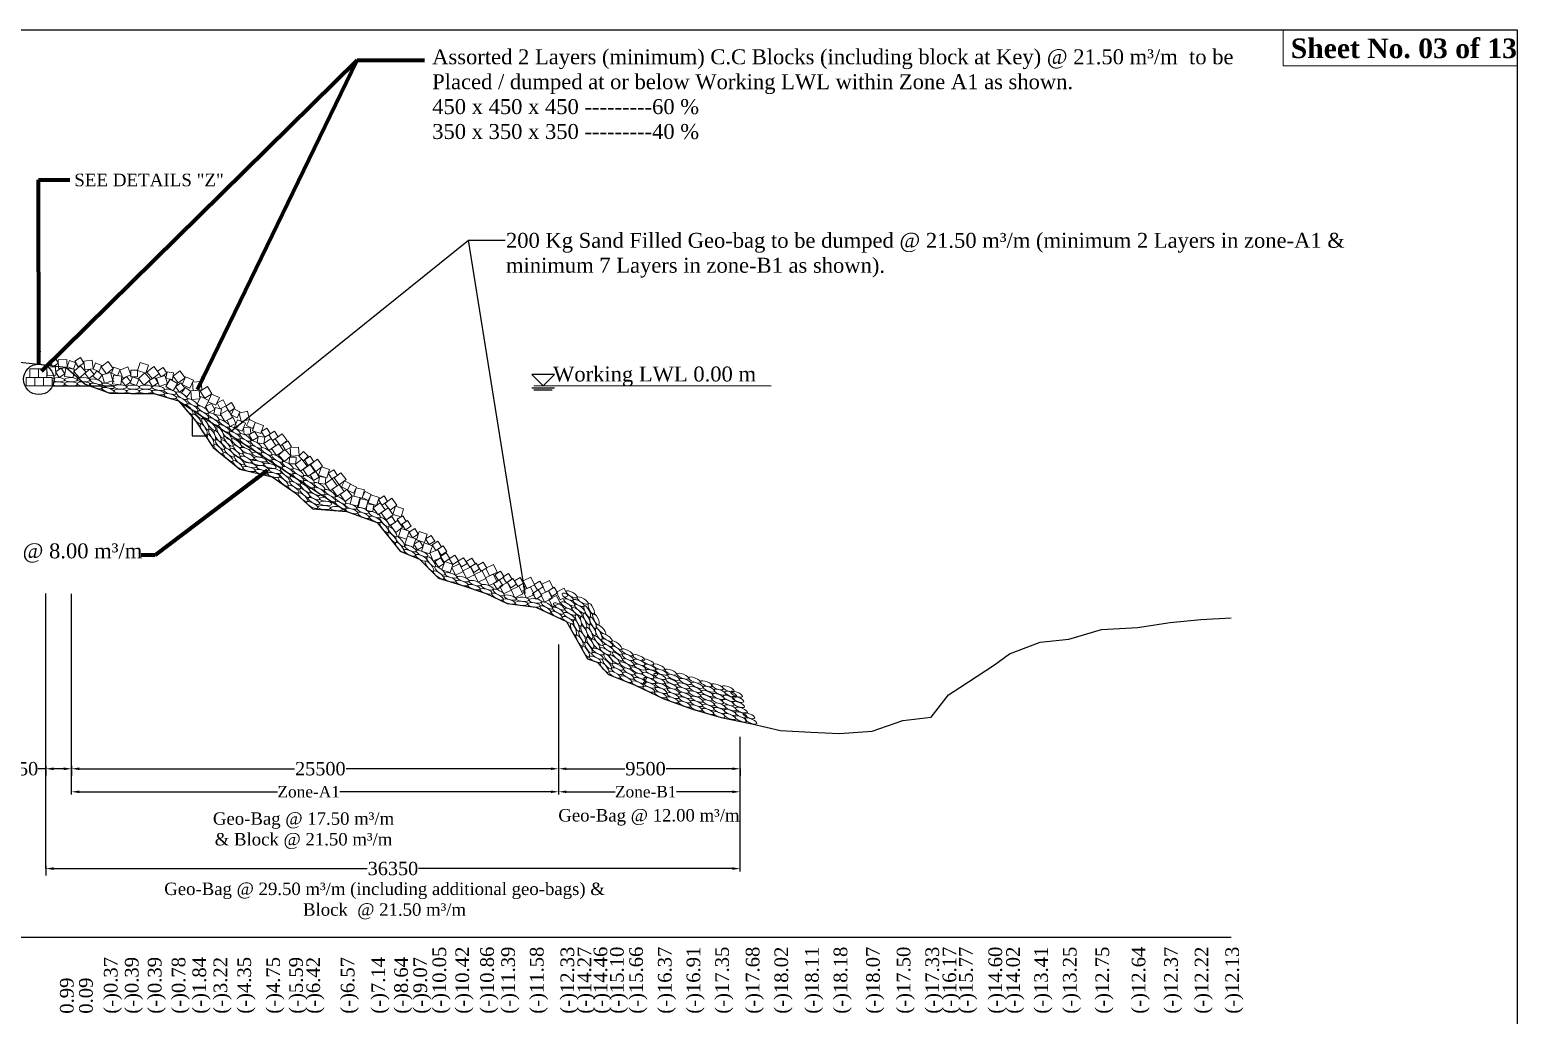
# Model space of a CAD drawing. Header units: metres. Extents: x -2434 to 11656, y -15288 to 8109.
# Drawn here: x -746.4 to -668.5, y -8312 to -8260.4 of the extents above; entities that cross this region are included whole.
import ezdxf

# ---------------------------------------------------------------- set-up
doc = ezdxf.new("R2010")
doc.units = ezdxf.units.M
doc.layers.add('LINE', color=7, linetype='Continuous')
doc.styles.get("Standard").update_dxf_attribs({"font": 'times.ttf'})
doc.dimstyles.get("Standard").update_dxf_attribs({"dimtxt": 0.5, "dimasz": 0.4075, "dimexe": 0.364, "dimexo": 0.219, "dimgap": 0.09, "dimtad": 0, "dimdec": 0, "dimlfac": 1000, "dimzin": 0, "dimdsep": 46, "dimtxsty": 'Standard', "dimcen": 0.09, "dimadec": 0, "dimazin": 0, "dimtfac": 1, "dimtdec": 0, "dimtofl": 0, "dimtmove": 0, "dimatfit": 3, "dimfxl": 1, "dimtolj": 1, "dimtzin": 0, "dimarcsym": 0})

# ---------------------------------------------------------------- blocks, each defined once
blk = doc.blocks.new('*D1178')
at = {"color": 0, "lineweight": -2, "ltscale": 0.5}
for p, q in [((-745.553, -8299.079), (-745.96, -8299.079)), ((-745.553, -8298.929), (-745.553, -8299.443)), ((-744.61, -8299.079), (-745.145, -8299.079)), ((-744.203, -8298.929), (-744.203, -8299.443))]:
    blk.add_line(p, q, dxfattribs=at)
at = {"color": 0, "linetype": 'Continuous', "lineweight": -3, "ltscale": 0.5}
for points in [[(-745.145, -8299.011), (-745.145, -8299.147), (-745.553, -8299.079)], [(-744.61, -8299.011), (-744.61, -8299.147), (-744.203, -8299.079)]]:
    blk.add_solid(points, dxfattribs=at)
at = {"layer": 'Defpoints', "color": 0, "linetype": 'Continuous', "lineweight": -3, "ltscale": 0.5}
for p in [(-744.203, -8296.999), (-745.553, -8297.133), (-744.203, -8299.079)]:
    blk.add_point(p, dxfattribs=at)
at = {"color": 0, "linetype": 'Continuous', "lineweight": -3, "ltscale": 0.5, "insert": (-747.005, -8299.079), "char_height": 0.5, "attachment_point": 5}
blk.add_mtext('\\A1;{\\H1.4x;1350}', dxfattribs=at)
blk = doc.blocks.new('*D1179')
at = {"color": 0, "lineweight": -2, "ltscale": 0.5}
for p, q in [((-744.203, -8300.433), (-744.203, -8299.919)), ((-718.703, -8300.433), (-718.703, -8299.919)), ((-743.795, -8300.283), (-733.417, -8300.283)), ((-719.11, -8300.283), (-730.158, -8300.283))]:
    blk.add_line(p, q, dxfattribs=at)
at = {"color": 0, "linetype": 'Continuous', "lineweight": -3, "ltscale": 0.5}
for points in [[(-743.795, -8300.215), (-743.795, -8300.351), (-744.203, -8300.283)], [(-719.11, -8300.215), (-719.11, -8300.351), (-718.703, -8300.283)]]:
    blk.add_solid(points, dxfattribs=at)
at = {"layer": 'Defpoints', "color": 0, "linetype": 'Continuous', "lineweight": -3, "ltscale": 0.5}
for p in [(-718.703, -8300.283), (-744.203, -8302.561), (-718.703, -8302.548)]:
    blk.add_point(p, dxfattribs=at)
at = {"color": 0, "linetype": 'Continuous', "lineweight": -3, "ltscale": 0.5, "insert": (-731.788, -8300.283), "char_height": 0.5, "attachment_point": 5}
blk.add_mtext('\\A1;{\\H1.2x;Zone-A1}', dxfattribs=at)
blk = doc.blocks.new('*D1180')
at = {"color": 0, "lineweight": -2, "ltscale": 0.5}
for p, q in [((-709.203, -8304.453), (-709.203, -8303.939)), ((-745.553, -8304.153), (-745.553, -8304.667)), ((-745.145, -8304.303), (-728.72, -8304.303)), ((-709.61, -8304.303), (-726.035, -8304.303))]:
    blk.add_line(p, q, dxfattribs=at)
at = {"color": 0, "linetype": 'Continuous', "lineweight": -3, "ltscale": 0.5}
for points in [[(-745.145, -8304.235), (-745.145, -8304.371), (-745.553, -8304.303)], [(-709.61, -8304.235), (-709.61, -8304.371), (-709.203, -8304.303)]]:
    blk.add_solid(points, dxfattribs=at)
at = {"layer": 'Defpoints', "color": 0, "linetype": 'Continuous', "lineweight": -3, "ltscale": 0.5}
for p in [(-745.553, -8303.646), (-709.203, -8304.303), (-709.203, -8308.809)]:
    blk.add_point(p, dxfattribs=at)
at = {"color": 0, "linetype": 'Continuous', "lineweight": -3, "ltscale": 0.5, "insert": (-727.378, -8304.303), "char_height": 0.5, "attachment_point": 5}
blk.add_mtext('\\A1;{\\H1.4x;36350}', dxfattribs=at)
blk = doc.blocks.new('*D1181')
at = {"color": 0, "lineweight": -2, "ltscale": 0.5}
for p, q in [((-718.703, -8300.433), (-718.703, -8299.919)), ((-709.203, -8300.433), (-709.203, -8299.919)), ((-718.295, -8300.283), (-715.75, -8300.283)), ((-709.61, -8300.283), (-712.54, -8300.283))]:
    blk.add_line(p, q, dxfattribs=at)
at = {"color": 0, "linetype": 'Continuous', "lineweight": -3, "ltscale": 0.5}
for points in [[(-718.295, -8300.215), (-718.295, -8300.351), (-718.703, -8300.283)], [(-709.61, -8300.215), (-709.61, -8300.351), (-709.203, -8300.283)]]:
    blk.add_solid(points, dxfattribs=at)
at = {"layer": 'Defpoints', "color": 0, "linetype": 'Continuous', "lineweight": -3, "ltscale": 0.5}
for p in [(-709.203, -8300.283), (-718.703, -8302.059), (-709.203, -8301.8)]:
    blk.add_point(p, dxfattribs=at)
at = {"color": 0, "linetype": 'Continuous', "lineweight": -3, "ltscale": 0.5, "insert": (-714.145, -8300.283), "char_height": 0.5, "attachment_point": 5}
blk.add_mtext('\\A1;{\\H1.2x;Zone-B1}', dxfattribs=at)
blk = doc.blocks.new('*D1182')
at = {"color": 0, "lineweight": -2, "ltscale": 0.5}
for p, q in [((-718.703, -8299.079), (-718.703, -8298.715)), ((-718.295, -8299.079), (-715.242, -8299.079)), ((-709.61, -8299.079), (-713.073, -8299.079)), ((-709.203, -8299.079), (-709.203, -8299.443))]:
    blk.add_line(p, q, dxfattribs=at)
at = {"color": 0, "linetype": 'Continuous', "lineweight": -3, "ltscale": 0.5}
for points in [[(-718.295, -8299.011), (-718.295, -8299.147), (-718.703, -8299.079)], [(-709.61, -8299.011), (-709.61, -8299.147), (-709.203, -8299.079)]]:
    blk.add_solid(points, dxfattribs=at)
at = {"layer": 'Defpoints', "color": 0, "linetype": 'Continuous', "lineweight": -3, "ltscale": 0.5}
for p in [(-718.703, -8299.079), (-709.203, -8299.037), (-709.203, -8299.079)]:
    blk.add_point(p, dxfattribs=at)
at = {"color": 0, "linetype": 'Continuous', "lineweight": -3, "ltscale": 0.5, "insert": (-714.157, -8299.079), "char_height": 0.5, "attachment_point": 5}
blk.add_mtext('\\A1;{\\H1.4x;9500}', dxfattribs=at)
blk = doc.blocks.new('*D1183')
at = {"color": 0, "lineweight": -2, "ltscale": 0.5}
for p, q in [((-744.203, -8299.079), (-744.203, -8298.715)), ((-743.795, -8299.079), (-732.531, -8299.079)), ((-719.11, -8299.079), (-729.826, -8299.079)), ((-718.703, -8299.079), (-718.703, -8298.715))]:
    blk.add_line(p, q, dxfattribs=at)
at = {"color": 0, "linetype": 'Continuous', "lineweight": -3, "ltscale": 0.5}
for points in [[(-743.795, -8299.011), (-743.795, -8299.147), (-744.203, -8299.079)], [(-719.11, -8299.011), (-719.11, -8299.147), (-718.703, -8299.079)]]:
    blk.add_solid(points, dxfattribs=at)
at = {"layer": 'Defpoints', "color": 0, "linetype": 'Continuous', "lineweight": -3, "ltscale": 0.5}
for p in [(-744.203, -8299.079), (-718.703, -8299.079), (-718.703, -8299.079)]:
    blk.add_point(p, dxfattribs=at)
at = {"color": 0, "linetype": 'Continuous', "lineweight": -3, "ltscale": 0.5, "insert": (-731.179, -8299.079), "char_height": 0.5, "attachment_point": 5}
blk.add_mtext('\\A1;{\\H1.4x;25500}', dxfattribs=at)

msp = doc.modelspace()

# ---------------------------------------------------------------- linework, layer by layer
at = {"color": 0, "linetype": 'Continuous', "lineweight": -3, "ltscale": 0.5}
for p, q in [((-745.222608, -8279.047656), (-741.996342, -8279.047456)), ((-737.889953, -8280.660111), (-737.889953, -8281.660111)), ((-737.889953, -8281.660111), (-737.19298, -8281.660111)), ((-737.113041, -8281.660111), (-737.074424, -8281.660111)), ((-745.552646, -8304.302938), (-745.552646, -8289.912865)), ((-744.202646, -8300.175898), (-744.202646, -8289.928958)), ((-718.702646, -8300.282898), (-718.702646, -8292.574253)), ((-709.202646, -8304.302938), (-709.202646, -8297.401874))]:
    msp.add_line(p, q, dxfattribs=at)
at = {"color": 2, "linetype": 'Continuous', "lineweight": -3, "ltscale": 0.5}
msp.add_line((-738.59946, -8279.826844), (-729.796755, -8285.617656), dxfattribs=at)
at = {"color": 0, "lineweight": -2}
msp.add_line((-784.168566, -8307.891967), (-683.496755, -8307.891967), dxfattribs=at)
at = {"color": 6}
msp.add_lwpolyline([(-749.496755, -8277.527656), (-744.496755, -8278.057656), (-743.496755, -8278.957656), (-742.196755, -8279.417656), (-741.096755, -8279.437656), (-739.896755, -8279.437656), (-738.596755, -8279.827656), (-737.696755, -8280.887656), (-736.796755, -8282.267656), (-735.396755, -8283.397656), (-733.696755, -8283.797656), (-732.496755, -8284.637656), (-731.596755, -8285.467656), (-729.796755, -8285.617656), (-728.196755, -8286.187656), (-726.996755, -8287.687656), (-725.996755, -8288.117656), (-724.996755, -8289.097656), (-723.796755, -8289.467656), (-722.496755, -8289.907656), (-721.396755, -8290.437656), (-719.896755, -8290.627656), (-718.296755, -8291.377656), (-717.196755, -8293.317656), (-716.696755, -8293.507656), (-716.096755, -8294.147656), (-714.696755, -8294.707656), (-713.196755, -8295.417656), (-711.696755, -8295.957656), (-710.196755, -8296.397656), (-708.596755, -8296.727656), (-707.096755, -8297.067656), (-705.496755, -8297.157656), (-703.996755, -8297.227656), (-702.296755, -8297.117656), (-700.696755, -8296.547656), (-699.196755, -8296.377656), (-698.296755, -8295.217656), (-697.696755, -8294.817656), (-695.896755, -8293.647656), (-695.096755, -8293.067656), (-693.496755, -8292.457656), (-691.996755, -8292.297656), (-690.296755, -8291.797656), (-688.396755, -8291.687656), (-686.696755, -8291.417656), (-685.096755, -8291.267656), (-683.496755, -8291.177656)], dxfattribs=at)
at = {"linetype": 'ByBlock', "lineweight": 18, "ltscale": 0.5}
for points in [[(-746.389407, -8278.597656), (-745.939407, -8278.597656), (-745.939407, -8278.147656), (-746.389407, -8278.147656)], [(-745.939407, -8278.597656), (-745.489407, -8278.597656), (-745.489407, -8278.147656), (-745.939407, -8278.147656)], [(-746.572608, -8279.047656), (-746.122608, -8279.047656), (-746.122608, -8278.597656), (-746.572608, -8278.597656)], [(-746.122608, -8279.047656), (-745.672608, -8279.047656), (-745.672608, -8278.597656), (-746.122608, -8278.597656)], [(-745.672608, -8279.047656), (-745.222608, -8279.047656), (-745.222608, -8278.597656), (-745.672608, -8278.597656)]]:
    msp.add_lwpolyline(points, close=True, dxfattribs=at)
at = {"color": 0, "linetype": 'ByBlock', "lineweight": 15, "ltscale": 0.5}
for centre, major_axis in [((-744.890195, -8278.720141), (0.33266, -0.007868)), ((-744.890195, -8278.937972), (0.33266, -0.007868)), ((-744.224664, -8278.720141), (0.33266, -0.007868)), ((-744.224664, -8278.937972), (0.33266, -0.007868)), ((-743.564506, -8278.720141), (0.33266, -0.007868)), ((-743.564506, -8278.937972), (0.33266, -0.007868)), ((-742.91432, -8278.819359), (0.317094, -0.100877)), ((-742.912655, -8279.047512), (0.317094, -0.100877)), ((-742.288762, -8279.040399), (0.317094, -0.100877)), ((-742.287097, -8279.268552), (0.317094, -0.100877)), ((-741.644807, -8279.098221), (0.33266, -0.007868)), ((-740.98117, -8279.109438), (0.33266, -0.007868)), ((-740.317231, -8279.109475), (0.33266, -0.007868)), ((-739.66484, -8279.161561), (0.325989, -0.066753)), ((-741.648878, -8279.316345), (0.33266, -0.007868)), ((-740.985241, -8279.327562), (0.33266, -0.007868)), ((-740.321302, -8279.327599), (0.33266, -0.007868)), ((-739.663176, -8279.389714), (0.325989, -0.066753)), ((-739.042535, -8279.352411), (0.322269, -0.08287)), ((-739.038397, -8279.579345), (0.322269, -0.08287)), ((-738.436325, -8279.558279), (0.281409, -0.177578)), ((-738.426328, -8279.818792), (0.281409, -0.177578)), ((-737.876012, -8279.916321), (0.281409, -0.177578)), ((-738.07939, -8280.27061), (0.223392, -0.246619)), ((-737.865271, -8280.177534), (0.281409, -0.177578)), ((-737.646511, -8280.773905), (0.223392, -0.246619)), ((-737.322667, -8280.281857), (0.281409, -0.177578)), ((-737.311926, -8280.54307), (0.281409, -0.177578)), ((-736.768089, -8280.64637), (0.281409, -0.177578)), ((-736.757348, -8280.907583), (0.281409, -0.177578)), ((-737.279158, -8281.320292), (0.160282, -0.291607)), ((-737.19578, -8281.045593), (0.160282, -0.291607)), ((-736.884921, -8281.115747), (0.223392, -0.246619)), ((-736.840387, -8281.591284), (0.160282, -0.291607)), ((-736.55802, -8281.669057), (0.160282, -0.291607)), ((-736.410813, -8281.482275), (0.160282, -0.291607)), ((-736.214567, -8281.008477), (0.281409, -0.177578)), ((-736.203826, -8281.26969), (0.281409, -0.177578)), ((-735.66131, -8281.374373), (0.281409, -0.177578)), ((-735.650569, -8281.635586), (0.281409, -0.177578)), ((-736.926909, -8281.86428), (0.160282, -0.291607)), ((-736.507805, -8282.353102), (0.228253, -0.242127)), ((-736.44095, -8282.112765), (0.228253, -0.242127)), ((-736.132626, -8282.112645), (0.228253, -0.242127)), ((-735.98601, -8281.947953), (0.228253, -0.242127)), ((-735.560896, -8282.035706), (0.250101, -0.219486)), ((-735.487292, -8282.36771), (0.250101, -0.219486)), ((-735.105676, -8281.740029), (0.281409, -0.177578)), ((-735.096255, -8281.998415), (0.281409, -0.177578)), ((-735.054171, -8282.433208), (0.298503, -0.147041)), ((-734.545991, -8282.105294), (0.281409, -0.177578)), ((-734.536571, -8282.36368), (0.281409, -0.177578)), ((-733.995287, -8282.473025), (0.281409, -0.177578)), ((-736.007051, -8282.764583), (0.250101, -0.219486)), ((-735.942233, -8282.532522), (0.250101, -0.219486)), ((-735.633909, -8282.532402), (0.250101, -0.219486)), ((-735.493653, -8283.176097), (0.250101, -0.219486)), ((-735.428834, -8282.944036), (0.250101, -0.219486)), ((-735.082961, -8282.893684), (0.298503, -0.147041)), ((-734.933113, -8282.721396), (0.298503, -0.147041)), ((-734.848059, -8283.190473), (0.322534, -0.081833)), ((-734.458918, -8283.075474), (0.322534, -0.081833)), ((-734.314088, -8282.891639), (0.322534, -0.081833)), ((-733.985867, -8282.731411), (0.281409, -0.177578)), ((-733.440533, -8282.835733), (0.281409, -0.177578)), ((-733.431113, -8283.094119), (0.281409, -0.177578)), ((-732.886572, -8283.203253), (0.281409, -0.177578)), ((-734.915094, -8283.398234), (0.322534, -0.081833)), ((-734.268132, -8283.548852), (0.322534, -0.081833)), ((-734.201097, -8283.341091), (0.322534, -0.081833)), ((-733.811955, -8283.226092), (0.322534, -0.081833)), ((-733.623418, -8283.703861), (0.322534, -0.081833)), ((-733.556384, -8283.496101), (0.322534, -0.081833)), ((-733.122485, -8284.058584), (0.250101, -0.219486)), ((-733.034235, -8283.843109), (0.250101, -0.219486)), ((-732.880144, -8283.45788), (0.281409, -0.177578)), ((-732.487736, -8283.98817), (0.282429, -0.175951)), ((-732.334459, -8283.567646), (0.281409, -0.177578)), ((-732.328032, -8283.822273), (0.281409, -0.177578)), ((-731.780145, -8283.930415), (0.281409, -0.177578)), ((-732.582657, -8284.440828), (0.282429, -0.175951)), ((-732.498318, -8284.234041), (0.282429, -0.175951)), ((-731.998477, -8284.652463), (0.248598, -0.221188)), ((-731.968996, -8284.394649), (0.248598, -0.221188)), ((-731.773718, -8284.185042), (0.281409, -0.177578)), ((-731.226007, -8284.293154), (0.281409, -0.177578)), ((-731.21958, -8284.54778), (0.281409, -0.177578)), ((-730.673454, -8284.657847), (0.281409, -0.177578)), ((-732.087492, -8284.867253), (0.248598, -0.221188)), ((-731.603602, -8285.276914), (0.294765, -0.154398)), ((-731.521724, -8285.070717), (0.291159, -0.161094)), ((-731.508095, -8284.818286), (0.291159, -0.161094)), ((-730.977562, -8285.408425), (0.331741, -0.025943)), ((-730.900181, -8285.190796), (0.331741, -0.025943)), ((-730.667027, -8284.912474), (0.281409, -0.177578)), ((-730.122134, -8285.024074), (0.281409, -0.177578)), ((-730.112802, -8285.278099), (0.281409, -0.177578)), ((-729.582435, -8285.351086), (0.316504, -0.102715)), ((-729.540087, -8285.591609), (0.316504, -0.102715)), ((-728.955046, -8285.563882), (0.311559, -0.116857)), ((-728.919829, -8285.812915), (0.303543, -0.136333)), ((-728.336638, -8285.778692), (0.303543, -0.136333)), ((-728.307183, -8286.030015), (0.303543, -0.136333)), ((-727.814988, -8286.167263), (0.229432, -0.24101)), ((-727.842809, -8286.455211), (0.210635, -0.2576)), ((-727.426238, -8286.976188), (0.210635, -0.2576)), ((-727.403654, -8286.675765), (0.210635, -0.2576)), ((-726.992938, -8287.196386), (0.210635, -0.2576)), ((-727.014744, -8287.49399), (0.210635, -0.2576)), ((-726.493034, -8287.780611), (0.300306, -0.143321)), ((-726.462131, -8287.554464), (0.300306, -0.143321)), ((-725.855122, -8287.817096), (0.300306, -0.143321)), ((-725.886025, -8288.043244), (0.300306, -0.143321)), ((-725.463732, -8288.479655), (0.210635, -0.2576)), ((-725.378765, -8288.24381), (0.210635, -0.2576)), ((-724.919987, -8288.718079), (0.259445, -0.208358)), ((-724.988568, -8288.936882), (0.27015, -0.194277)), ((-724.397541, -8289.167812), (0.316266, -0.103445)), ((-724.337068, -8288.957105), (0.316266, -0.103445)), ((-723.762826, -8289.363021), (0.316266, -0.103445)), ((-723.702976, -8289.152835), (0.316266, -0.103445)), ((-723.071977, -8289.367465), (0.316266, -0.103445)), ((-723.136424, -8289.576442), (0.316266, -0.103445)), ((-722.505659, -8289.792523), (0.316266, -0.103445)), ((-722.443092, -8289.579208), (0.316266, -0.103445)), ((-721.907206, -8290.069153), (0.29367, -0.156469)), ((-721.843524, -8289.855848), (0.29367, -0.156469)), ((-721.238762, -8290.121753), (0.319382, -0.09338)), ((-718.235995, -8290.078478), (0.288444, -0.165907)), ((-718.024011, -8289.951452), (0.288444, -0.165907)), ((-721.302593, -8290.329496), (0.319382, -0.09338)), ((-720.654944, -8290.421734), (0.331853, -0.02447)), ((-720.586546, -8290.209926), (0.331853, -0.02447)), ((-719.998306, -8290.503373), (0.329154, -0.048808)), ((-719.926405, -8290.292867), (0.329154, -0.048808)), ((-719.393257, -8290.73885), (0.288444, -0.165907)), ((-719.321115, -8290.530803), (0.288444, -0.165907)), ((-718.808966, -8291.014441), (0.288444, -0.165907)), ((-718.737131, -8290.805218), (0.288444, -0.165907)), ((-718.684482, -8290.583978), (0.288444, -0.165907)), ((-718.296127, -8290.529179), (0.288444, -0.165907)), ((-718.142954, -8290.371516), (0.288444, -0.165907)), ((-718.099992, -8290.859217), (0.288444, -0.165907)), ((-717.739436, -8290.868792), (0.25328, -0.21581)), ((-717.660463, -8290.403595), (0.288444, -0.165907)), ((-717.584042, -8290.71094), (0.258251, -0.209837)), ((-717.448479, -8290.276569), (0.288444, -0.165907)), ((-717.206341, -8290.844854), (0.146384, -0.298825)), ((-716.994358, -8290.717828), (0.146384, -0.298825)), ((-718.222084, -8291.297721), (0.288444, -0.165907)), ((-718.15077, -8291.089587), (0.288444, -0.165907)), ((-717.927651, -8291.789745), (0.131371, -0.305723)), ((-717.76673, -8291.583125), (0.131371, -0.305723)), ((-717.666859, -8291.316058), (0.131371, -0.305723)), ((-717.400826, -8291.407517), (0.131371, -0.305723)), ((-717.368007, -8291.903576), (0.151369, -0.296332)), ((-717.238388, -8291.234568), (0.151369, -0.296332)), ((-716.928945, -8291.821791), (0.151369, -0.296332)), ((-716.907261, -8291.437831), (0.146384, -0.298825)), ((-716.754606, -8291.24302), (0.146384, -0.298825)), ((-716.486772, -8291.783969), (0.239692, -0.230809)), ((-717.608056, -8292.366894), (0.166052, -0.28836)), ((-717.46764, -8292.171829), (0.151369, -0.296332)), ((-717.090477, -8291.983803), (0.151369, -0.296332)), ((-717.051524, -8292.486529), (0.166052, -0.28836)), ((-716.760935, -8292.554947), (0.197469, -0.267826)), ((-716.61998, -8292.380584), (0.223913, -0.246146)), ((-716.607037, -8292.025935), (0.146384, -0.298825)), ((-716.186812, -8292.211274), (0.277923, -0.182986)), ((-716.161104, -8292.479855), (0.277923, -0.182986)), ((-715.659527, -8292.612205), (0.255843, -0.212766)), ((-717.282123, -8292.945545), (0.166052, -0.28836)), ((-717.141951, -8292.748711), (0.166052, -0.28836)), ((-716.800202, -8293.350193), (0.300513, -0.142887)), ((-716.66585, -8293.172914), (0.300513, -0.142887)), ((-716.631866, -8292.944701), (0.300513, -0.142887)), ((-716.253108, -8292.931368), (0.286392, -0.169425)), ((-716.097762, -8292.773022), (0.277923, -0.182986)), ((-716.106117, -8293.320066), (0.21618, -0.252964)), ((-715.77812, -8293.356659), (0.251723, -0.217624)), ((-715.649402, -8292.894469), (0.255843, -0.212766)), ((-715.621229, -8293.202505), (0.255843, -0.212766)), ((-715.112785, -8292.984838), (0.294589, -0.154732)), ((-715.08963, -8293.238532), (0.294589, -0.154732)), ((-714.510576, -8293.266049), (0.309211, -0.122936)), ((-716.301993, -8293.773572), (0.21618, -0.252964)), ((-716.170602, -8293.588238), (0.21618, -0.252964)), ((-715.776458, -8294.152465), (0.294589, -0.154732)), ((-715.648325, -8293.972025), (0.294589, -0.154732)), ((-715.614129, -8293.741615), (0.294589, -0.154732)), ((-715.218259, -8293.66677), (0.294589, -0.154732)), ((-715.059939, -8293.496841), (0.294589, -0.154732)), ((-715.018526, -8293.983316), (0.294589, -0.154732)), ((-714.624353, -8293.924258), (0.294589, -0.154732)), ((-714.484139, -8293.510399), (0.309211, -0.122936)), ((-714.455945, -8293.755355), (0.309211, -0.122936)), ((-714.026335, -8293.491955), (0.309211, -0.122936)), ((-713.926072, -8293.768326), (0.309211, -0.122936)), ((-713.834781, -8294.035127), (0.309211, -0.122936)), ((-713.457553, -8293.751504), (0.309211, -0.122936)), ((-713.324574, -8294.028736), (0.309211, -0.122936)), ((-712.827634, -8294.018636), (0.309211, -0.122936)), ((-715.184298, -8294.387111), (0.294589, -0.154732)), ((-715.058947, -8294.208143), (0.294589, -0.154732)), ((-714.574633, -8294.639903), (0.309713, -0.121666)), ((-714.451629, -8294.458982), (0.309713, -0.121666)), ((-714.410149, -8294.234355), (0.309211, -0.122936)), ((-714.01842, -8294.190609), (0.309211, -0.122936)), ((-713.958714, -8294.697245), (0.309211, -0.122936)), ((-713.941149, -8294.463029), (0.309211, -0.122936)), ((-713.449185, -8294.478427), (0.309211, -0.122936)), ((-713.412322, -8294.253085), (0.309211, -0.122936)), ((-713.334072, -8294.749798), (0.309211, -0.122936)), ((-712.819267, -8294.745559), (0.309211, -0.122936)), ((-712.782403, -8294.520217), (0.309211, -0.122936)), ((-712.694655, -8294.295868), (0.309211, -0.122936)), ((-712.202993, -8294.238779), (0.309211, -0.122936)), ((-712.157761, -8294.74036), (0.309211, -0.122936)), ((-712.070013, -8294.516011), (0.309211, -0.122936)), ((-711.59094, -8294.434683), (0.309211, -0.122936)), ((-711.457961, -8294.711915), (0.309211, -0.122936)), ((-710.972932, -8294.630587), (0.309211, -0.122936)), ((-710.394426, -8294.792283), (0.309211, -0.122936)), ((-709.829866, -8294.893215), (0.309211, -0.122936)), ((-713.982159, -8294.919773), (0.309211, -0.122936)), ((-713.375082, -8295.206542), (0.309211, -0.122936)), ((-713.351637, -8294.984014), (0.309211, -0.122936)), ((-712.745163, -8295.473674), (0.309211, -0.122936)), ((-712.721718, -8295.251147), (0.309211, -0.122936)), ((-712.704153, -8295.01693), (0.309211, -0.122936)), ((-712.194625, -8294.965702), (0.309211, -0.122936)), ((-712.097076, -8295.47129), (0.309211, -0.122936)), ((-712.079512, -8295.237073), (0.309211, -0.122936)), ((-711.582572, -8295.161606), (0.309211, -0.122936)), ((-711.545709, -8294.936264), (0.309211, -0.122936)), ((-711.485024, -8295.667194), (0.309211, -0.122936)), ((-711.467459, -8295.432977), (0.309211, -0.122936)), ((-710.964564, -8295.35751), (0.309211, -0.122936)), ((-710.927701, -8295.132167), (0.309211, -0.122936)), ((-710.849451, -8295.628881), (0.309211, -0.122936)), ((-710.839953, -8294.907819), (0.309211, -0.122936)), ((-710.386058, -8295.519206), (0.309211, -0.122936)), ((-710.349195, -8295.293864), (0.309211, -0.122936)), ((-710.261446, -8295.069515), (0.309211, -0.122936)), ((-709.821498, -8295.620138), (0.309211, -0.122936)), ((-709.784635, -8295.394796), (0.309211, -0.122936)), ((-709.696887, -8295.170447), (0.309211, -0.122936)), ((-709.393461, -8295.175315), (0.309211, -0.122936)), ((-709.328479, -8295.446819), (0.309211, -0.122936)), ((-712.120521, -8295.693817), (0.309211, -0.122936)), ((-711.508469, -8295.889721), (0.309211, -0.122936)), ((-710.890461, -8296.085625), (0.309211, -0.122936)), ((-710.867016, -8295.863097), (0.309211, -0.122936)), ((-710.311955, -8296.247321), (0.309211, -0.122936)), ((-710.28851, -8296.024794), (0.309211, -0.122936)), ((-710.270945, -8295.790577), (0.309211, -0.122936)), ((-709.747395, -8296.348254), (0.309211, -0.122936)), ((-709.72395, -8296.125726), (0.309211, -0.122936)), ((-709.706385, -8295.891509), (0.309211, -0.122936)), ((-709.287771, -8295.716269), (0.309211, -0.122936)), ((-709.147555, -8296.250401), (0.309211, -0.122936)), ((-709.12999, -8296.016184), (0.309211, -0.122936)), ((-708.748239, -8296.299013), (0.309211, -0.122936)), ((-709.170999, -8296.472928), (0.309211, -0.122936)), ((-708.642549, -8296.57853), (0.309211, -0.122936))]:
    msp.add_ellipse(centre, major_axis=major_axis, ratio=0.329715771, dxfattribs=at)
for centre, major_axis, start_param, end_param in [((-737.582924, -8280.495567), (0.223392, -0.246619), 3.806389561, 6.947982215), ((-736.061462, -8281.626865), (0.228253, -0.242127), 2.789296441, 7.883242909), ((-735.066057, -8282.187754), (0.298503, -0.147041), 2.514844722, 6.186219887), ((-734.429776, -8282.646996), (0.322534, -0.081833), 1.888614639, 5.916248731), ((-733.66958, -8283.036473), (0.322534, -0.081833), 2.51867591, 5.28618746), ((-733.007982, -8283.583825), (0.250101, -0.219486), 2.950540312, 7.273795653), ((-731.456502, -8284.591536), (0.291159, -0.161094), 2.402230528, 6.565676036), ((-730.883435, -8284.972018), (0.331741, -0.025943), 1.795693088, 5.565518205), ((-730.315088, -8285.463664), (0.331741, -0.025943), 1.117046233, 6.238736485)]:
    msp.add_ellipse(centre, major_axis=major_axis, ratio=0.329715771, start_param=start_param, end_param=end_param, dxfattribs=at)
at = {"color": 0, "linetype": 'Continuous', "lineweight": -3}
for p in [(-741.998006, -8278.819302), (-741.996342, -8279.047456)]:
    msp.add_point(p, dxfattribs=at)
at = {"layer": 'LINE', "color": 0, "linetype": 'ByBlock', "lineweight": -3, "ltscale": 0.5}
for p, q in [((-719.515699, -8279.047656), (-720.115699, -8278.447656)), ((-718.915699, -8278.447656), (-720.115699, -8278.447656)), ((-720.115699, -8279.147656), (-718.915699, -8279.147656)), ((-719.515699, -8279.047656), (-718.915699, -8278.447656)), ((-719.995699, -8279.247656), (-719.035699, -8279.247656))]:
    msp.add_line(p, q, dxfattribs=at)
at = {"layer": 'LINE', "color": 7, "lineweight": 13, "ltscale": 0.5}
msp.add_line((-707.586201, -8279.047656), (-720.002598, -8279.047656), dxfattribs=at)
at = {"layer": 'LINE', "color": 0, "linetype": 'ByBlock', "lineweight": -3, "ltscale": 0.5}
msp.add_lwpolyline([(-787.176969, -8260.406212), (-668.526619, -8260.406212), (-668.526619, -8342.109744), (-787.176969, -8342.109744)], close=True, dxfattribs=at)
at = {"layer": 'LINE', "color": 7, "lineweight": 13, "ltscale": 0.5}
msp.add_lwpolyline([(-668.526619, -8260.406212), (-680.780823, -8260.406212), (-680.780823, -8262.291934), (-668.526619, -8262.291934)], close=True, dxfattribs=at)
at = {"layer": 'LINE', "color": 0, "linetype": 'ByBlock', "lineweight": 18, "ltscale": 0.5}
for points in [[(-745.189607, -8278.04516), (-744.893083, -8277.859219), (-745.079024, -8277.562696), (-745.375547, -8277.748636), (-745.189607, -8278.04516)], [(-743.849583, -8278.047386), (-743.55306, -8277.861445), (-743.739, -8277.564922), (-744.035524, -8277.750862), (-743.849583, -8278.047386)], [(-745.47012, -8278.511455), (-745.020814, -8278.486468), (-745.045801, -8278.037162), (-745.495107, -8278.062149), (-745.47012, -8278.511455)], [(-744.851718, -8278.602749), (-744.555194, -8278.416809), (-744.741135, -8278.120285), (-745.037658, -8278.306226), (-744.851718, -8278.602749)], [(-744.878373, -8278.127695), (-744.429067, -8278.102708), (-744.454054, -8277.653402), (-744.90336, -8277.678389), (-744.878373, -8278.127695)], [(-744.062968, -8278.165531), (-744.509155, -8278.107071), (-744.567615, -8278.553257), (-744.121428, -8278.611717), (-744.062968, -8278.165531)], [(-744.429285, -8278.033753), (-744.102687, -8278.159586), (-743.976854, -8277.832989), (-744.303451, -8277.707155), (-744.429285, -8278.033753)], [(-743.444284, -8278.322838), (-743.747771, -8277.99058), (-744.080029, -8278.294067), (-743.776542, -8278.626325), (-743.444284, -8278.322838)], [(-743.117583, -8277.695286), (-743.564296, -8277.749577), (-743.510006, -8278.19629), (-743.063293, -8278.141999), (-743.117583, -8277.695286)], [(-743.017641, -8278.43878), (-743.237014, -8278.166061), (-743.509733, -8278.385433), (-743.290361, -8278.658153), (-743.017641, -8278.43878)], [(-742.80913, -8278.742908), (-742.595487, -8278.465678), (-742.872718, -8278.252035), (-743.086361, -8278.529265), (-742.80913, -8278.742908)], [(-743.077575, -8278.171253), (-742.750978, -8278.297087), (-742.625144, -8277.970489), (-742.951742, -8277.844656), (-743.077575, -8278.171253)], [(-742.380469, -8278.403041), (-742.02035, -8278.133199), (-742.290193, -8277.77308), (-742.650311, -8278.042923), (-742.380469, -8278.403041)], [(-742.597268, -8278.463233), (-742.476883, -8278.896832), (-742.043284, -8278.776447), (-742.163669, -8278.342848), (-742.597268, -8278.463233)], [(-742.114433, -8278.384977), (-741.787835, -8278.510811), (-741.662002, -8278.184213), (-741.988599, -8278.05838), (-742.114433, -8278.384977)], [(-741.680755, -8278.213759), (-741.513644, -8278.631579), (-741.095824, -8278.464468), (-741.262935, -8278.046648), (-741.680755, -8278.213759)], [(-740.746844, -8278.574403), (-740.744465, -8278.224411), (-741.094457, -8278.222032), (-741.096835, -8278.572024), (-740.746844, -8278.574403)], [(-740.317033, -8278.382214), (-740.174791, -8277.955286), (-740.601718, -8277.813044), (-740.74396, -8278.239972), (-740.317033, -8278.382214)], [(-740.364076, -8278.367893), (-740.704131, -8278.662617), (-740.409407, -8279.002673), (-740.069352, -8278.707948), (-740.364076, -8278.367893)], [(-740.2533, -8278.316268), (-739.972652, -8278.668031), (-739.620889, -8278.387383), (-739.901537, -8278.03562), (-740.2533, -8278.316268)], [(-739.511136, -8278.561108), (-739.214613, -8278.375168), (-739.400553, -8278.078644), (-739.697077, -8278.264585), (-739.511136, -8278.561108)], [(-738.858857, -8278.364258), (-739.203909, -8278.305614), (-739.262553, -8278.650665), (-738.917502, -8278.70931), (-738.858857, -8278.364258)], [(-738.613981, -8278.889135), (-738.258936, -8278.612651), (-738.535421, -8278.257606), (-738.890465, -8278.534091), (-738.613981, -8278.889135)], [(-741.561414, -8278.538886), (-742.0076, -8278.480426), (-742.06606, -8278.926613), (-741.619874, -8278.985072), (-741.561414, -8278.538886)], [(-741.101648, -8278.822543), (-741.32102, -8278.549824), (-741.593739, -8278.769196), (-741.374367, -8279.041915), (-741.101648, -8278.822543)], [(-741.128424, -8278.899198), (-740.801826, -8279.025031), (-740.675993, -8278.698434), (-741.00259, -8278.5726), (-741.128424, -8278.899198)], [(-739.961935, -8279.074431), (-739.665412, -8278.888491), (-739.851352, -8278.591967), (-740.147876, -8278.777908), (-739.961935, -8279.074431)], [(-739.603197, -8279.066435), (-739.177802, -8278.919675), (-739.324562, -8278.494279), (-739.749958, -8278.641039), (-739.603197, -8279.066435)], [(-739.266215, -8279.082982), (-738.87629, -8279.307612), (-738.65166, -8278.917687), (-739.041585, -8278.693057), (-739.266215, -8279.082982)], [(-738.761053, -8279.09975), (-738.545696, -8279.375651), (-738.269795, -8279.160294), (-738.485152, -8278.884393), (-738.761053, -8279.09975)], [(-738.175511, -8279.616916), (-737.963449, -8279.338475), (-738.24189, -8279.126412), (-738.453952, -8279.404853), (-738.175511, -8279.616916)], [(-738.008467, -8279.155647), (-737.825294, -8278.744614), (-738.236326, -8278.561441), (-738.419499, -8278.972474), (-738.008467, -8279.155647)], [(-737.384461, -8279.256719), (-737.423482, -8278.808414), (-737.871787, -8278.847435), (-737.832766, -8279.29574), (-737.384461, -8279.256719)], [(-736.852879, -8279.452896), (-737.093247, -8279.072471), (-737.473672, -8279.312838), (-737.233305, -8279.693264), (-736.852879, -8279.452896)], [(-737.478595, -8279.715148), (-737.517616, -8279.266843), (-737.965921, -8279.305864), (-737.9269, -8279.754169), (-737.478595, -8279.715148)], [(-737.022424, -8279.800862), (-737.425823, -8279.60144), (-737.625245, -8280.004839), (-737.221846, -8280.204261), (-737.022424, -8279.800862)], [(-736.64162, -8280.059866), (-736.464167, -8279.646332), (-736.8777, -8279.468879), (-737.055154, -8279.882412), (-736.64162, -8280.059866)], [(-736.423362, -8280.241526), (-736.112527, -8280.080646), (-736.273407, -8279.769812), (-736.584241, -8279.930691), (-736.423362, -8280.241526)], [(-735.943748, -8280.392931), (-735.647225, -8280.20699), (-735.833165, -8279.910467), (-736.129689, -8280.096408), (-735.943748, -8280.392931)], [(-737.020392, -8280.44027), (-736.709558, -8280.279391), (-736.870437, -8279.968557), (-737.181272, -8280.129436), (-737.020392, -8280.44027)], [(-736.685724, -8280.180993), (-736.761453, -8280.522702), (-736.419743, -8280.598431), (-736.344015, -8280.256721), (-736.685724, -8280.180993)], [(-735.784763, -8280.683026), (-736.009588, -8280.293213), (-736.3994, -8280.518039), (-736.174575, -8280.907851), (-735.784763, -8280.683026)], [(-735.743414, -8280.698982), (-736.062353, -8280.843127), (-735.918209, -8281.162066), (-735.599269, -8281.017922), (-735.743414, -8280.698982)], [(-735.853622, -8280.556341), (-735.538561, -8280.708776), (-735.386126, -8280.393715), (-735.701187, -8280.24128), (-735.853622, -8280.556341)], [(-735.322799, -8280.902802), (-734.8854, -8280.797055), (-734.991148, -8280.359656), (-735.428546, -8280.465404), (-735.322799, -8280.902802)], [(-735.278555, -8281.408337), (-735.101213, -8280.994756), (-735.514795, -8280.817414), (-735.692137, -8281.230996), (-735.278555, -8281.408337)], [(-735.165939, -8281.585324), (-734.818034, -8281.547089), (-734.856269, -8281.199184), (-735.204174, -8281.237419), (-735.165939, -8281.585324)], [(-735.045043, -8281.112599), (-734.729982, -8281.265034), (-734.577547, -8280.949973), (-734.892608, -8280.797538), (-735.045043, -8281.112599)], [(-734.737492, -8281.907339), (-734.440968, -8281.721398), (-734.626909, -8281.424875), (-734.923432, -8281.610816), (-734.737492, -8281.907339)], [(-734.29874, -8281.535024), (-734.155959, -8281.108276), (-734.582706, -8280.965495), (-734.725487, -8281.392243), (-734.29874, -8281.535024)], [(-734.082045, -8281.731432), (-733.785522, -8281.545491), (-733.971463, -8281.248968), (-734.267986, -8281.434909), (-734.082045, -8281.731432)], [(-733.686766, -8281.897228), (-733.390243, -8281.711288), (-733.576183, -8281.414764), (-733.872706, -8281.600705), (-733.686766, -8281.897228)], [(-734.431577, -8281.674095), (-734.478896, -8282.020881), (-734.132109, -8282.0682), (-734.08479, -8281.721414), (-734.431577, -8281.674095)], [(-733.502801, -8282.167539), (-733.758978, -8281.797574), (-734.128942, -8282.05375), (-733.872766, -8282.423715), (-733.502801, -8282.167539)], [(-733.100558, -8282.437784), (-733.356734, -8282.06782), (-733.726699, -8282.323996), (-733.470523, -8282.69396), (-733.100558, -8282.437784)], [(-732.910208, -8281.908928), (-733.1811, -8281.549599), (-733.540429, -8281.820491), (-733.269537, -8282.17982), (-732.910208, -8281.908928)], [(-732.993594, -8282.409275), (-732.691903, -8282.231842), (-732.869337, -8281.930151), (-733.171028, -8282.107585), (-732.993594, -8282.409275)], [(-732.729796, -8282.72292), (-732.280998, -8282.690049), (-732.313869, -8282.241251), (-732.762667, -8282.274122), (-732.729796, -8282.72292)], [(-733.364113, -8282.674152), (-733.06217, -8283.007814), (-732.728507, -8282.705871), (-733.03045, -8282.372209), (-733.364113, -8282.674152)], [(-732.808708, -8283.118839), (-732.458849, -8283.128791), (-732.448897, -8282.778933), (-732.798755, -8282.76898), (-732.808708, -8283.118839)], [(-732.495197, -8283.157466), (-732.219244, -8283.512924), (-731.863787, -8283.236971), (-732.13974, -8282.881513), (-732.495197, -8283.157466)], [(-732.055942, -8282.962743), (-731.809418, -8282.714297), (-732.057864, -8282.467772), (-732.304389, -8282.716219), (-732.055942, -8282.962743)], [(-731.816487, -8283.20525), (-731.519963, -8283.019309), (-731.705904, -8282.722786), (-732.002427, -8282.908726), (-731.816487, -8283.20525)], [(-731.063611, -8283.244293), (-731.334503, -8282.884963), (-731.693832, -8283.155855), (-731.422941, -8283.515184), (-731.063611, -8283.244293)], [(-731.459689, -8283.525461), (-731.715865, -8283.155496), (-732.08583, -8283.411673), (-731.829653, -8283.781637), (-731.459689, -8283.525461)], [(-731.529217, -8284.001266), (-731.232693, -8283.815325), (-731.418634, -8283.518802), (-731.715157, -8283.704742), (-731.529217, -8284.001266)], [(-731.230515, -8283.791057), (-731.277834, -8284.137843), (-730.931048, -8284.185162), (-730.883729, -8283.838376), (-731.230515, -8283.791057)], [(-730.840989, -8283.851358), (-730.698208, -8283.42461), (-731.124956, -8283.281829), (-731.267737, -8283.708577), (-730.840989, -8283.851358)], [(-730.577925, -8283.914288), (-730.281402, -8283.728348), (-730.467342, -8283.431824), (-730.763866, -8283.617765), (-730.577925, -8283.914288)], [(-729.82776, -8283.943214), (-730.098651, -8283.583885), (-730.457981, -8283.854776), (-730.187089, -8284.214106), (-729.82776, -8283.943214)], [(-730.301074, -8284.273985), (-730.55725, -8283.90402), (-730.927214, -8284.160196), (-730.671038, -8284.530161), (-730.301074, -8284.273985)], [(-729.930324, -8284.564997), (-730.1865, -8284.195032), (-730.556465, -8284.451208), (-730.300289, -8284.821173), (-729.930324, -8284.564997)], [(-729.51846, -8284.818354), (-729.789352, -8284.459025), (-730.148681, -8284.729917), (-729.877789, -8285.089246), (-729.51846, -8284.818354)], [(-729.753279, -8284.478491), (-729.600844, -8284.16343), (-729.915905, -8284.010995), (-730.06834, -8284.326056), (-729.753279, -8284.478491)], [(-729.444339, -8284.653696), (-729.291904, -8284.338634), (-729.606965, -8284.186199), (-729.7594, -8284.501261), (-729.444339, -8284.653696)], [(-729.419169, -8284.810638), (-728.982797, -8284.920545), (-728.87289, -8284.484174), (-729.309261, -8284.374266), (-729.419169, -8284.810638)], [(-728.671152, -8285.041575), (-728.518717, -8284.726514), (-728.833778, -8284.574079), (-728.986213, -8284.88914), (-728.671152, -8285.041575)], [(-729.625188, -8285.225252), (-729.188816, -8285.33516), (-729.078908, -8284.898788), (-729.51528, -8284.78888), (-729.625188, -8285.225252)], [(-729.225876, -8285.365339), (-728.789504, -8285.475247), (-728.679596, -8285.038875), (-729.115968, -8284.928967), (-729.225876, -8285.365339)], [(-728.727735, -8285.214352), (-728.775054, -8285.561139), (-728.428267, -8285.608458), (-728.380948, -8285.261671), (-728.727735, -8285.214352)], [(-728.246098, -8285.309624), (-728.103317, -8284.882876), (-728.530065, -8284.740095), (-728.672846, -8285.166843), (-728.246098, -8285.309624)], [(-727.782988, -8285.534744), (-728.039164, -8285.16478), (-728.409129, -8285.420956), (-728.152953, -8285.790921), (-727.782988, -8285.534744)], [(-727.953174, -8285.277518), (-727.656651, -8285.091577), (-727.842591, -8284.795054), (-728.139115, -8284.980994), (-727.953174, -8285.277518)], [(-727.170276, -8285.280853), (-727.441168, -8284.921523), (-727.800498, -8285.192415), (-727.529606, -8285.551745), (-727.170276, -8285.280853)], [(-726.821702, -8285.4723), (-727.251177, -8285.337946), (-727.385531, -8285.767421), (-726.956056, -8285.901775), (-726.821702, -8285.4723)], [(-727.36681, -8285.795512), (-727.622986, -8285.425548), (-727.992951, -8285.681724), (-727.736775, -8286.051688), (-727.36681, -8285.795512)], [(-727.54857, -8286.353347), (-727.252047, -8286.167407), (-727.437987, -8285.870883), (-727.734511, -8286.056824), (-727.54857, -8286.353347)], [(-726.874799, -8286.441974), (-727.145691, -8286.082645), (-727.505021, -8286.353537), (-727.234129, -8286.712866), (-726.874799, -8286.441974)], [(-726.973853, -8286.317947), (-726.677329, -8286.132006), (-726.86327, -8285.835483), (-727.159793, -8286.021423), (-726.973853, -8286.317947)], [(-726.727337, -8286.576828), (-726.430814, -8286.390888), (-726.616754, -8286.094364), (-726.913278, -8286.280305), (-726.727337, -8286.576828)], [(-726.663294, -8287.071286), (-726.520512, -8286.644538), (-726.94726, -8286.501757), (-727.090041, -8286.928505), (-726.663294, -8287.071286)], [(-726.328284, -8287.474925), (-726.185503, -8287.048177), (-726.612251, -8286.905396), (-726.755032, -8287.332144), (-726.328284, -8287.474925)], [(-726.351038, -8286.994715), (-726.054515, -8286.808775), (-726.240456, -8286.512251), (-726.536979, -8286.698192), (-726.351038, -8286.994715)], [(-725.72253, -8287.232807), (-725.579749, -8286.80606), (-726.006497, -8286.663278), (-726.149278, -8287.090026), (-725.72253, -8287.232807)], [(-725.480031, -8287.3501), (-725.183507, -8287.164159), (-725.369448, -8286.867636), (-725.665971, -8287.053577), (-725.480031, -8287.3501)], [(-726.097044, -8287.626363), (-725.800521, -8287.440422), (-725.986461, -8287.143899), (-726.282985, -8287.32984), (-726.097044, -8287.626363)], [(-725.457032, -8287.832319), (-725.314251, -8287.405571), (-725.740998, -8287.26279), (-725.88378, -8287.689537), (-725.457032, -8287.832319)], [(-725.444016, -8287.782327), (-725.279362, -8288.201122), (-724.860567, -8288.036468), (-725.025221, -8287.617673), (-725.444016, -8287.782327)], [(-725.14072, -8287.658115), (-724.844196, -8287.472175), (-725.030137, -8287.175651), (-725.32666, -8287.361592), (-725.14072, -8287.658115)], [(-724.854153, -8287.89829), (-724.55763, -8287.71235), (-724.74357, -8287.415826), (-725.040094, -8287.601767), (-724.854153, -8287.89829)], [(-724.999351, -8288.523537), (-724.702828, -8288.337597), (-724.888768, -8288.041074), (-725.185292, -8288.227014), (-724.999351, -8288.523537)], [(-724.702552, -8288.260849), (-724.406028, -8288.074909), (-724.591969, -8287.778385), (-724.888492, -8287.964326), (-724.702552, -8288.260849)], [(-724.384188, -8288.808693), (-724.241407, -8288.381945), (-724.668154, -8288.239164), (-724.810935, -8288.665911), (-724.384188, -8288.808693)], [(-724.244028, -8288.390844), (-723.947505, -8288.204904), (-724.133445, -8287.90838), (-724.429969, -8288.094321), (-724.244028, -8288.390844)], [(-724.299381, -8288.54315), (-724.103022, -8288.948049), (-723.698123, -8288.75169), (-723.894482, -8288.346791), (-724.299381, -8288.54315)], [(-723.787415, -8288.518343), (-723.490892, -8288.332402), (-723.676832, -8288.035879), (-723.973356, -8288.221819), (-723.787415, -8288.518343)], [(-723.35961, -8288.537121), (-723.063087, -8288.351181), (-723.249027, -8288.054657), (-723.545551, -8288.240598), (-723.35961, -8288.537121)], [(-723.138632, -8288.802802), (-722.842109, -8288.616861), (-723.028049, -8288.320338), (-723.324573, -8288.506278), (-723.138632, -8288.802802)], [(-722.765089, -8288.740979), (-722.468566, -8288.555039), (-722.654507, -8288.258515), (-722.95103, -8288.444456), (-722.765089, -8288.740979)], [(-722.517056, -8288.585345), (-722.320697, -8288.990244), (-721.915798, -8288.793885), (-722.112158, -8288.388986), (-722.517056, -8288.585345)], [(-723.715575, -8288.717456), (-723.519216, -8289.122354), (-723.114317, -8288.925995), (-723.310676, -8288.521096), (-723.715575, -8288.717456)], [(-723.11627, -8288.913287), (-722.919911, -8289.318185), (-722.515012, -8289.121826), (-722.711371, -8288.716927), (-723.11627, -8288.913287)], [(-722.532464, -8289.087592), (-722.336105, -8289.492491), (-721.931206, -8289.296132), (-722.127565, -8288.891233), (-722.532464, -8289.087592)], [(-721.926175, -8289.682322), (-721.629652, -8289.496381), (-721.815593, -8289.199858), (-722.112116, -8289.385799), (-721.926175, -8289.682322)], [(-721.854694, -8289.228026), (-721.558171, -8289.042086), (-721.744112, -8288.745563), (-722.040635, -8288.931503), (-721.854694, -8289.228026)], [(-721.432228, -8289.344789), (-721.135705, -8289.158849), (-721.321645, -8288.862325), (-721.618169, -8289.048266), (-721.432228, -8289.344789)], [(-721.21125, -8289.61047), (-720.914727, -8289.424529), (-721.100667, -8289.128006), (-721.397191, -8289.313946), (-721.21125, -8289.61047)], [(-720.837707, -8289.548647), (-720.541184, -8289.362707), (-720.727125, -8289.066184), (-721.023648, -8289.252124), (-720.837707, -8289.548647)], [(-720.568567, -8289.245391), (-720.372208, -8289.650289), (-719.967309, -8289.45393), (-720.163668, -8289.049031), (-720.568567, -8289.245391)], [(-719.807752, -8289.740481), (-719.511228, -8289.554541), (-719.697169, -8289.258018), (-719.993692, -8289.443958), (-719.807752, -8289.740481)], [(-719.590971, -8289.426525), (-719.394612, -8289.831424), (-718.989713, -8289.635065), (-719.186072, -8289.230166), (-719.590971, -8289.426525)], [(-721.788193, -8289.525124), (-721.591834, -8289.930023), (-721.186935, -8289.733663), (-721.383294, -8289.328765), (-721.788193, -8289.525124)], [(-721.188888, -8289.720955), (-720.992529, -8290.125854), (-720.58763, -8289.929495), (-720.783989, -8289.524596), (-721.188888, -8289.720955)], [(-720.583974, -8289.747637), (-720.387615, -8290.152536), (-719.982716, -8289.956177), (-720.179075, -8289.551278), (-720.583974, -8289.747637)], [(-719.879233, -8290.194777), (-719.582709, -8290.008836), (-719.76865, -8289.712313), (-720.065173, -8289.898254), (-719.879233, -8290.194777)], [(-719.638517, -8289.962252), (-719.442158, -8290.36715), (-719.037259, -8290.170791), (-719.233618, -8289.765893), (-719.638517, -8289.962252)], [(-719.055329, -8290.06347), (-718.758806, -8289.877529), (-718.944747, -8289.581006), (-719.24127, -8289.766946), (-719.055329, -8290.06347)], [(-719.220453, -8290.206299), (-719.024094, -8290.611197), (-718.619195, -8290.414838), (-718.815554, -8290.009939), (-719.220453, -8290.206299)], [(-718.824383, -8289.828826), (-718.628024, -8290.233725), (-718.223125, -8290.037366), (-718.419484, -8289.632467), (-718.824383, -8289.828826)]]:
    msp.add_lwpolyline(points, dxfattribs=at)
at = {"layer": 'LINE', "color": 0, "linetype": 'ByBlock', "lineweight": -3, "ltscale": 0.5}
msp.add_circle((-745.914714, -8278.699118), 0.8, dxfattribs=at)

# ---------------------------------------------------------------- texts
at = {"color": 0, "lineweight": -2}
for s, p in [('(-)10.05', (-724.59344, -8311.897274)), ('(-)10.42', (-723.39344, -8311.897274)), ('(-)10.86', (-722.09344, -8311.897274)), ('(-)11.39', (-720.99344, -8311.897274)), ('(-)11.58', (-719.49344, -8311.897274)), ('(-)12.33', (-717.89344, -8311.897274)), ('(-)14.27', (-717.000965, -8311.897274)), ('(-)14.46', (-716.159458, -8311.897274)), ('(-)15.10', (-715.298365, -8311.897274)), ('(-)15.66', (-714.29344, -8311.897274)), ('(-)16.37', (-712.79344, -8311.897274)), ('(-)16.91', (-711.29344, -8311.897274)), ('(-)17.35', (-709.79344, -8311.897274)), ('(-)17.68', (-708.19344, -8311.897274)), ('(-)18.02', (-706.69344, -8311.897274)), ('(-)18.11', (-705.09344, -8311.897274)), ('(-)18.18', (-703.59344, -8311.897274)), ('(-)18.07', (-701.89344, -8311.897274)), ('(-)17.50', (-700.29344, -8311.897274)), ('(-)17.33', (-698.79344, -8311.897274)), ('(-)16.17', (-697.89344, -8311.897274)), ('(-)15.77', (-697.027193, -8311.897274)), ('(-)14.60', (-695.49344, -8311.897274)), ('(-)14.02', (-694.563385, -8311.897274)), ('(-)13.41', (-693.09344, -8311.897274)), ('(-)13.25', (-691.59344, -8311.897274)), ('(-)12.75', (-689.89344, -8311.897274)), ('(-)12.64', (-687.99344, -8311.897274)), ('(-)12.37', (-686.29344, -8311.897274)), ('(-)12.22', (-684.69344, -8311.897274)), ('(-)12.13', (-683.09344, -8311.897274)), ('(-)0.37', (-741.79344, -8311.897274)), ('(-)0.39', (-740.69344, -8311.897274)), ('(-)0.39', (-739.49344, -8311.897274)), ('(-)0.78', (-738.241824, -8311.897274)), ('(-)1.84', (-737.155899, -8311.897274)), ('(-)3.22', (-736.053559, -8311.897274)), ('(-)4.35', (-734.807515, -8311.897274)), ('(-)4.75', (-733.29344, -8311.897274)), ('(-)5.59', (-732.09344, -8311.897274)), ('(-)6.42', (-731.19344, -8311.897274)), ('(-)6.57', (-729.39344, -8311.897274)), ('(-)7.14', (-727.79344, -8311.897274)), ('(-)8.64', (-726.59344, -8311.897274)), ('(-)9.07', (-725.59344, -8311.897274)), ('0.99', (-744.09344, -8311.897274)), ('0.09', (-743.09344, -8311.897274))]:
    msp.add_text(s, height=0.715, rotation=90, dxfattribs=at).set_placement(p)
at = {"layer": 'LINE', "color": 7, "lineweight": 13, "ltscale": 0.5, "attachment_point": 1}
for s, insert, char_height, width in [('{\\fTimes New Roman|b1|i0|c0|p18;Sheet No. 03 of 13}', (-680.381856, -8260.864134), 1.02599024, 12.68350535), ('Assorted 2 Layers (minimum) C.C Blocks (including block at Key) @ 21.50 {\\C0;m³/m}  to be Placed / dumped at or below Working LWL within Zone A1 as shown. \\P450 x 450 x 450 ---------60 %\\P350 x 350 x 350 ---------40 %', (-725.323009, -8261.430105), 0.781767752, 43.00306746), ('Working LWL 0.00 m', (-718.997969, -8278.030718), 0.78176775, 30.04400339)]:
    msp.add_mtext(s, dxfattribs=dict(at, insert=insert, char_height=char_height, width=width))
at = {"layer": 'LINE', "color": 0, "linetype": 'ByBlock', "lineweight": -3, "ltscale": 0.5}
for s, insert, char_height, width, attachment_point in [('SEE DETAILS "Z"', (-744.059548, -8267.936457), 0.65828823, 9.99557303, 1), ('200 Kg Sand Filled Geo-bag to be dumped @ 21.50 m³/m ({\\C7;minimum} 2 Layers in zone-A1 & {\\C7;minimum} 7 Layers in zone-B1 as shown).', (-721.461622, -8271.036036), 0.781767752, 44.3343089, 1), ('Additional 200 Kg sand filled Geo-bags @ 8.00 m³/m\\Pfor slope preparation as shown.', (-765.979264, -8287.285554), 0.78176775, 44.3343089, 1), ('Geo-Bag @ 17.50 m³/m \\P& Block @ 21.50 m³/m', (-732.057583, -8301.358904), 0.65, 10.40789923, 2), ('Geo-Bag @ 12.00 m³/m  ', (-713.977875, -8301.188974), 0.65, 10.3171108, 2), ('Geo-Bag @ 29.50 m³/m (including additional geo-bags) &\\PBlock  @ 21.50 m³/m ', (-727.817391, -8305.036294), 0.65, 45.73135957, 2)]:
    msp.add_mtext(s, dxfattribs=dict(at, insert=insert, char_height=char_height, width=width, attachment_point=attachment_point))

# ---------------------------------------------------------------- dimensions: what is measured, and where the dimension line sits
at = {"color": 0, "linetype": 'Continuous', "lineweight": -3, "ltscale": 0.5}
for base, p1, p2, text, picture, middle in [((-744.202646, -8299.07882), (-745.552646, -8297.132693), (-744.202646, -8296.999277), '{\\H1.4x;<>}', '*D1178', (-747.00476, -8299.07882)), ((-718.702646, -8299.07882), (-744.202646, -8299.07882), (-718.702646, -8299.07882), '{\\H1.4x;<>}', '*D1183', (-731.178732, -8299.07882)), ((-709.202646, -8299.07882), (-718.702646, -8299.07882), (-709.202646, -8299.036721), '{\\H1.4x;<>}', '*D1182', (-714.157378, -8299.07882)), ((-718.702646, -8300.282898), (-744.202646, -8302.561168), (-718.702646, -8302.547605), '{\\H1.2x;Zone-A1}', '*D1179', (-731.78765, -8300.282898)), ((-709.202646, -8300.282898), (-718.702646, -8302.058814), (-709.202646, -8301.800114), '{\\H1.2x;Zone-B1}', '*D1181', (-714.144903, -8300.282898))]:
    dim = msp.add_linear_dim(base=base, p1=p1, p2=p2, text=text, dimstyle='Standard', override={"dimfxl": 0.15, "dimfxlon": 1}, dxfattribs=at)
    dim.commit()
    dim.dimension.update_dxf_attribs({"geometry": picture, "text_midpoint": middle, "dimtype": 160})
dim = msp.add_linear_dim(base=(-709.202646, -8304.302938), p1=(-745.552646, -8303.646225), p2=(-709.202646, -8308.809452), text='{\\H1.4x;<>}', dimstyle='Standard', override={"dimfxl": 0.15, "dimfxlon": 1}, dxfattribs=at)
dim.commit()
dim.dimension.update_dxf_attribs({"geometry": '*D1180', "text_midpoint": (-727.377646, -8304.302938)})

# ---------------------------------------------------------------- leaders
for points in [[(-735.822153, -8281.396355), (-723.418811, -8271.415041), (-721.506338, -8271.415041)], [(-720.453522, -8289.912898), (-723.418811, -8271.415041)]]:
    msp.add_leader(points, dimstyle='Standard', override={"dimgap": 0.09, "dimtad": 0, "dimfxl": 0.15, "dimfxlon": 1}, dxfattribs=at)
at = {"layer": 'LINE', "color": 7, "lineweight": 13, "ltscale": 0.5}
for points in [[(-745.771007, -8278.273506), (-729.242608, -8261.999292)], [(-737.611647, -8279.222937), (-729.242608, -8261.999292), (-725.723636, -8262.000926)], [(-745.913501, -8277.90929), (-745.934357, -8268.251219), (-744.289163, -8268.251219)], [(-733.963566, -8283.471051), (-739.832046, -8287.904271), (-740.54959, -8287.904271)]]:
    msp.add_leader(points, dimstyle='Standard', override={"dimtxt": 0.9, "dimasz": 0.7, "dimclrd": 7, "dimclre": 7, "dimclrt": 7, "dimlwd": 65535, "dimlwe": 65535}, dxfattribs=at)

doc.saveas('drawing.dxf')
